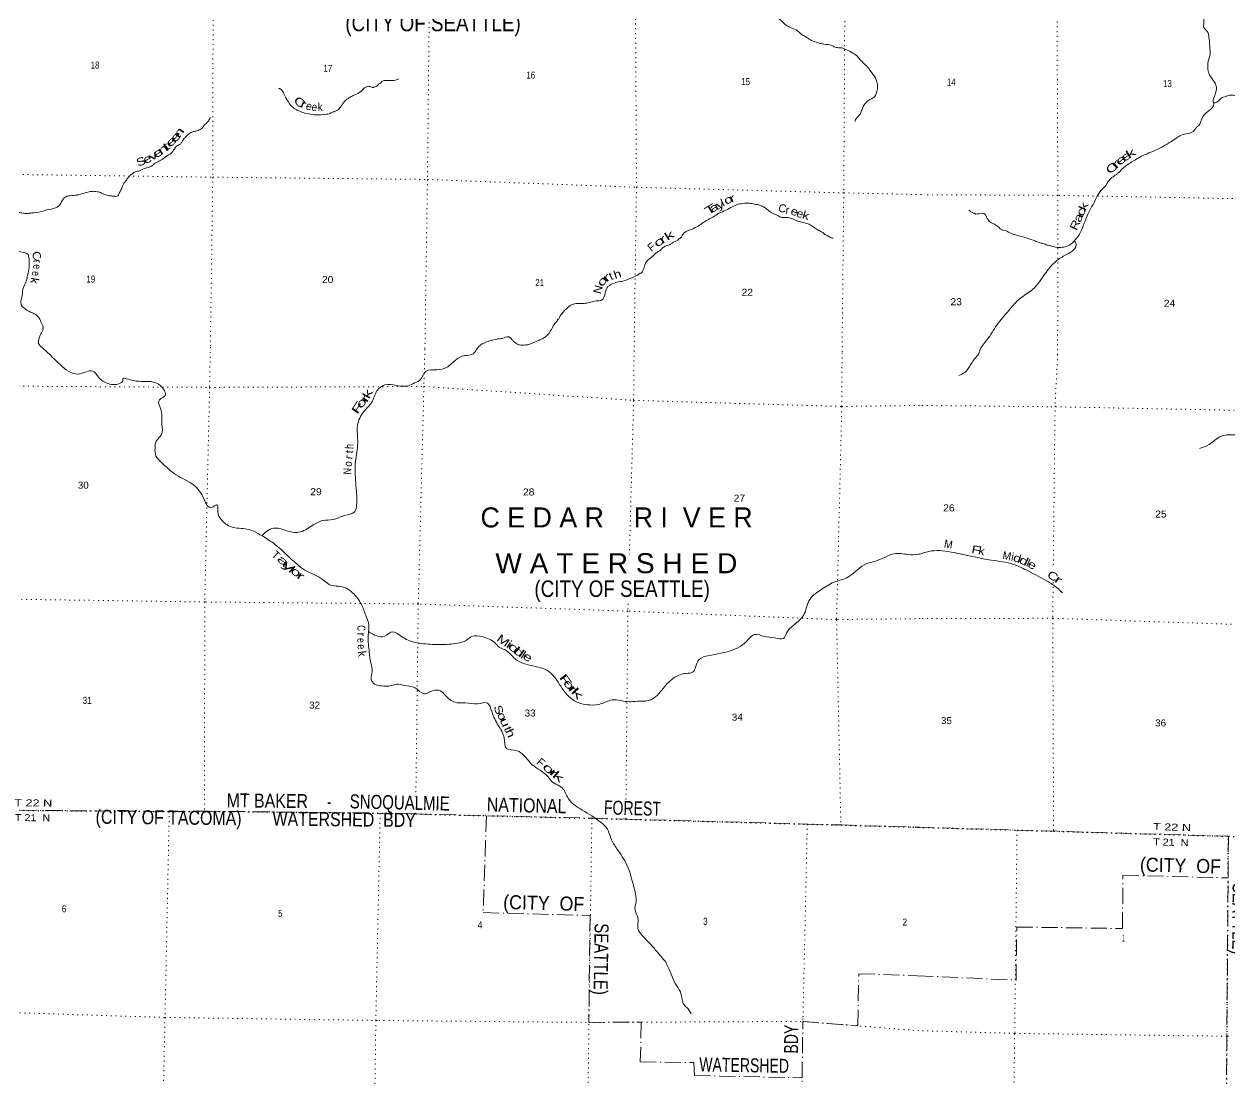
# Model space of a CAD drawing. Header units: feet. Extents: x -252966 to 4, y -183309 to 1368.
# Drawn here: x -209293 to -179167, y -63209 to -36854 of the extents above; entities that cross this region are included whole.
import ezdxf
from ezdxf.enums import TextEntityAlignment as Align

# ---------------------------------------------------------------- set-up
doc = ezdxf.new("R2010")
doc.units = ezdxf.units.FT
doc.header["$LTSCALE"] = 80
doc.linetypes.add('DOT_DASHED', pattern=[7.7, 5, -1.2, 0.3, -1.2])
doc.linetypes.add('DOTTED', pattern=[1.5, 0.3, -1.2])
for name, color, linetype, lineweight in [('39', 7, 'Continuous', 13), ('41', 7, 'Continuous', 13), ('44', 7, 'DOT_DASHED', 13), ('6', 7, 'DOTTED', 25), ('7', 7, 'DOTTED', 13)]:
    doc.layers.add(name, color=color, linetype=linetype, lineweight=lineweight)

msp = doc.modelspace()

# ---------------------------------------------------------------- linework, layer by layer
at = {"layer": '39'}
for points in [[(-192892.55, -30341.62), (-192825.06, -30445.08), (-192731.47, -30556.85), (-192694.16, -30658.02), (-192642.61, -30743.19), (-192509.09, -30891.62), (-192385.74, -31050.04), (-192352.28, -31133.03), (-192320.14, -31357.16), (-192278.56, -31432.16), (-192272.72, -31454.39), (-192289.32, -31506.67), (-192307.72, -31536.75), (-192334.11, -31560.71), (-192369.8, -31717.67), (-192376.15, -31751.9), (-192483.37, -32023.15), (-192508.59, -32137.86), (-192604.52, -32711.7), (-192647.74, -32812.13), (-192665.68, -33009.59), (-192689, -33136.42), (-192710.27, -33475.01), (-192674.65, -33541.88), (-192652.9, -33584.43), (-192636.02, -33717.68), (-192647.64, -33884.94), (-192614.35, -33986.08), (-192560.71, -34063.2), (-192518.83, -34105.93), (-192510.93, -34122.14), (-192443.34, -34215.52), (-192369.58, -34294.84), (-192305.67, -34349.87), (-192242.35, -34469.43), (-192230.71, -34515.92), (-192159.69, -34673.86), (-192122.03, -34736.72), (-191990.21, -34850.85), (-191972.35, -34879.25), (-191946.39, -34901.67), (-191860.14, -34936.74), (-191798.35, -35003.86), (-191770.88, -35080.74), (-191718.53, -35296.99), (-191704.79, -35335.43), (-191659.16, -35408.44), (-191645.28, -35430.75), (-191583.98, -35550.29), (-191446.57, -35712.88), (-191333.09, -35851.04), (-191285.45, -35924.08), (-191223.59, -35983.12), (-190927.18, -36151.2), (-190899.16, -36169.6), (-190877.32, -36202.07), (-190857.3, -36214.35), (-190733.76, -36352.61), (-190650.25, -36466.3), (-190616.35, -36500.9), (-190592.38, -36521.28), (-190417.17, -36732.61), (-190373.26, -36773.34), (-190227.46, -36899.71), (-190167.33, -36928.49), (-190004.9, -36998.54), (-189831.01, -37135.25), (-189780.96, -37165.95), (-189644.84, -37249.88), (-189550.59, -37291.07), (-189448.18, -37320.25), (-189357.84, -37347.29), (-189158.76, -37373.31), (-189108.58, -37389.91), (-189050.46, -37418.67), (-188948.02, -37443.81), (-188889.64, -37444.34), (-188841.41, -37454.87), (-188771.25, -37487.78), (-188747.17, -37496.06), (-188586.87, -37578.19), (-188472.89, -37661.92), (-188435.05, -37706.63), (-188223.68, -37926.36), (-188134.12, -38038.09), (-188024.89, -38200.41), (-187985.49, -38293.54), (-187979.77, -38327.87), (-187970.36, -38398.54), (-187989.77, -38537.5), (-188002.32, -38587.8), (-188029.05, -38648.05), (-188039.25, -38662.07), (-188075.79, -38694), (-188166.81, -38739.55), (-188213.41, -38771.39), (-188233.77, -38795.4)], [(-203811.81, -31751.92), (-203821.52, -31759.96), (-203844.37, -31789.94), (-203897.24, -31845.92), (-203940.15, -31914.09), (-203976.73, -31950.05), (-204071.81, -31999.59), (-204299.91, -32069.23), (-204374.04, -32106.3), (-204473.97, -32161.27), (-204617.69, -32244.64), (-204627.83, -32252.62), (-204734.28, -32327.54), (-204778.3, -32369.24), (-204826.76, -32428.25), (-204871.45, -32470.19), (-204977.42, -32608.36), (-205040.84, -32716.67), (-205099.88, -32786.71), (-205233.74, -32892.36), (-205328.85, -32943.92), (-205433.94, -32987.32), (-205583.35, -33032.33), (-205833.52, -33088.52), (-205869.89, -33102.3), (-205910.41, -33130.16), (-205946.84, -33149.99), (-206019.63, -33183.61), (-206137.4, -33291.42), (-206252.86, -33392.05), (-206354.53, -33474.96), (-206407.38, -33528.92), (-206482.36, -33580.66), (-206581.82, -33628.35), (-206617.93, -33654.03), (-206684.83, -33703.83), (-206759.92, -33767.67), (-206899.69, -33859.16), (-206993.06, -33940.98), (-207011.37, -33960.98), (-207269.21, -34192.53), (-207332.23, -34258.5), (-207372.97, -34308.54), (-207417.99, -34386.78), (-207468.84, -34442.77), (-207538.34, -34555.06), (-207648.47, -34710.88), (-207708.7, -34771.12), (-207773.57, -34831.35), (-207819.91, -34863.79), (-207963.07, -34980.7), (-208070.05, -35009.97), (-208259.57, -35038.48), (-208475.61, -35105.06), (-208487.73, -35108.98), (-208550.55, -35152.77), (-208583.3, -35210.95), (-208626.84, -35271.44), (-208668.54, -35306.19), (-208707.93, -35340.94), (-208906.24, -35514.51), (-208999.54, -35588.26), (-209019.97, -35620.34), (-209191.36, -35864.79), (-209209.85, -35904.95), (-209205, -36032.04), (-209226.38, -36166.95), (-209247.26, -36247.42), (-209308.88, -36377.94), (-209368.08, -36466.12), (-209411.14, -36550.42), (-209429.52, -36578.49), (-209515.76, -36775.1), (-209636.23, -36923.37), (-209687.2, -36974.34), (-209705.73, -37002.14), (-209733.53, -37039.2), (-209779.87, -37104.07), (-209816.93, -37164.31), (-209895.7, -37280.14), (-209997.64, -37377.45), (-210085.67, -37465.48), (-210113.47, -37488.65), (-210132.01, -37507.18), (-210192.24, -37567.42), (-210261.75, -37641.55), (-210359.05, -37724.96), (-210609.26, -37873.23), (-210729.73, -37933.46), (-210918.65, -38016.76), (-211058.01, -38063.88), (-211203.56, -38127.07), (-211294.71, -38186.74), (-211611.07, -38431.87), (-211626.9, -38445.26), (-211651.61, -38461.75), (-211726.43, -38497.36)], [(-179819.45, -36854.02), (-179817.2, -36741.11), (-179866.33, -36580.78), (-179954.44, -36357.15), (-180212.96, -35999.01), (-180356.8, -35844.87), (-180456.27, -35685.55), (-180529.06, -35601.4), (-180553.52, -35516.2), (-180554, -35338.69), (-180537.98, -35242.19), (-180531.63, -35125.33), (-180596.24, -35035.29), (-180672.21, -35009.57), (-180695.59, -34869.93), (-180689.91, -34686.5), (-180688.1, -34494.91), (-180643.23, -34364.7), (-180540.87, -34177.14), (-180402.98, -34024.58), (-180283.8, -33901.9), (-180177.01, -33795.11), (-179980.09, -33609.44), (-179825.21, -33412.84), (-179682.41, -33216.01), (-179627.14, -33022.71), (-179608.53, -32945.9), (-179600.65, -32850.54), (-179638.77, -32810.91), (-180115.59, -32778.33), (-180172.01, -32637.44), (-180176.06, -32606.1), (-180286.84, -32643.21), (-180338.99, -32734.96), (-180411.7, -32848.48), (-180472.21, -32956.19), (-180582.83, -33052.82), (-180684.99, -33129.44), (-180836.48, -33156.68), (-180955.26, -33158.34), (-181141.31, -33203.04), (-181246.81, -33245.31), (-181365.51, -33343.79), (-181509.64, -33405.46), (-181677.06, -33424.31), (-181830, -33423.28), (-181920.82, -33435.59), (-182055.09, -33406.69), (-182189.23, -33270.89), (-182256.47, -33211.05), (-182338.91, -33106.54), (-182422.64, -32965.69), (-182481.43, -32885.85), (-182465.58, -32797.42), (-182491.73, -32696.05), (-182512.41, -32623.02), (-182490.16, -32516.56), (-182583.59, -32458.22), (-182726.55, -32461.42), (-182893.65, -32464.14), (-183077.53, -32500.81), (-183218.04, -32481.87), (-183318.51, -32473.82), (-183414.96, -32566.69), (-183582.54, -32694.46), (-183659.36, -32811.93), (-183704.78, -32970.37), (-183747.48, -33092.56), (-183797.97, -33202.49), (-183889.92, -33271.25), (-183931.88, -33256.29), (-183941.9, -33153.22), (-183977.23, -33007.29), (-184015.05, -32885.52), (-184129.8, -32786.41), (-184157.52, -32662.82), (-184192.01, -32575.4), (-184264.83, -32493.26), (-184331.58, -32409.23), (-184394.19, -32319.23), (-184492.65, -32311.22), (-184594.49, -32270.86), (-184698.58, -32242.57), (-184809.51, -32254.47), (-184900.29, -32264.76), (-184999.59, -32299.09)], [(-205137.17, -32683.53), (-205228.57, -32769.4), (-205366.12, -32838.72), (-205473.31, -32890.17), (-205632.76, -32933.07), (-205929.57, -33025.13), (-205978.09, -33046.86), (-206111.67, -33122.27), (-206209.11, -33208.09), (-206266.06, -33270.08), (-206276.22, -33280.07), (-206300.66, -33310.09), (-206357.45, -33355.95), (-206559.2, -33454.37), (-206631.09, -33511.12), (-206724.01, -33586.51), (-206833.86, -33708.52), (-206933.31, -33794.32), (-207004.22, -33842.06), (-207143.76, -33909.35), (-207230.63, -33940.82), (-207250.86, -33950.71), (-207354.39, -34042.53), (-207479.06, -34243.04), (-207495.47, -34275.16), (-207636.51, -34503.75), (-207738.24, -34617.76), (-207786.93, -34657.65), (-207815.5, -34699.73), (-207862.14, -34735.6), (-207935.31, -34809.54), (-208000.16, -34855.33), (-208111.52, -34922.87), (-208323.43, -34977.39), (-208512.93, -35003.89), (-208569.52, -35027.57), (-208599.98, -35055.52), (-208615.84, -35066.99), (-208630.59, -35099.61), (-208675.5, -35165.74), (-208724.14, -35252.91), (-208798.28, -35317.77), (-208858.52, -35361.69), (-208993.73, -35396.74), (-209013.92, -35402.61), (-209100.79, -35434.08), (-209139.45, -35478.09), (-209170.32, -35550.4), (-209200.93, -35594.48), (-209246.27, -35707), (-209247.71, -35713.92), (-209256.63, -35739.17), (-209275.51, -35767.2), (-209311.96, -35843.52), (-209330.61, -35899.81), (-209365.45, -35966.04), (-209381.85, -35998.15), (-209412.67, -36064.42), (-209450.31, -36215.32), (-209491.64, -36329.88), (-209516.57, -36412.33), (-209639.68, -36661.26), (-209741.85, -36823.66), (-209823.41, -36933.82), (-209997.64, -37178.21), (-210173.71, -37354.28), (-210261.75, -37433.05), (-210372.95, -37534.98), (-210465.62, -37599.85), (-210516.59, -37623.02), (-210576.82, -37669.36), (-210618.52, -37734.22), (-210905, -37847.49), (-211074.59, -37898.37), (-211309.24, -38017.21), (-211532.02, -38158.35), (-211663.96, -38274.1), (-211899.34, -38471.58), (-212035.36, -38593.34), (-212120.38, -38642.98), (-212288.6, -38762.43), (-212412.37, -38866.15), (-212465.39, -38938.26), (-212514.16, -38986.21), (-212534.46, -39004.18), (-212855.23, -39291.62), (-212956.86, -39395.55), (-213163.65, -39548.93), (-213262.74, -39596.42), (-213353.52, -39615.75), (-213492.32, -39602.38), (-213592.88, -39591.38), (-213760.1, -39603.96), (-213858.91, -39621.2), (-214002.13, -39650.14), (-214095.11, -39689.62), (-214161.65, -39701.11)], [(-173633.33, -45185.78), (-173776.56, -45070.94), (-173900.85, -44945.42), (-173973.32, -44845.14), (-174021.48, -44737.27), (-174051.73, -44639.85), (-174121.46, -44503.32), (-174205.92, -44398.77), (-174259.35, -44353.33), (-174314.64, -44299.78), (-174384.77, -44183.41), (-174458.64, -44052.85), (-174526.96, -43946.6), (-174536.9, -43839.5), (-174504.71, -43739.29), (-174544.62, -43621.5), (-174614.55, -43495.05), (-174697.16, -43398.61), (-174788.05, -43314.09), (-174855.53, -43266.36), (-174905.42, -43144.34), (-174952.01, -43058.69), (-174988.71, -42981.31), (-175049.63, -42907.49), (-175091.71, -42797.73), (-175140.08, -42699.94), (-175226.7, -42603.42), (-175290, -42547.69), (-175354.86, -42469.75), (-175443.42, -42369.15), (-175494.23, -42293.51), (-175578.45, -42277.71), (-175592.37, -42269.36), (-175609.31, -42210.53), (-175629.75, -42125.41), (-175656.47, -42052.26), (-175703.22, -41974.68), (-175687.69, -41902.38), (-175685.8, -41807.61), (-175703.86, -41704.39), (-175765.9, -41586.16), (-175858.61, -41491.53), (-176000.08, -41319.27), (-176185.81, -41146.14), (-176365.99, -40997.32), (-176511.04, -40903.66), (-176575.72, -40885), (-176635.17, -40770.07), (-176707.27, -40651.65), (-176771.41, -40537.41), (-176818.32, -40467.9), (-176856.34, -40356.2), (-176871.91, -40228.82), (-176915.25, -40080.71), (-176961.12, -39958.78), (-177058.97, -39819.66), (-177159.16, -39696.64), (-177241.2, -39571.97), (-177353.26, -39438.63), (-177466.16, -39347.62), (-177600.55, -39324.77), (-177731.24, -39318.13), (-177886.47, -39331.17), (-177994.99, -39322.96), (-178127.69, -39215.42), (-178235.44, -39168.9), (-178387.98, -39046.85), (-178528.28, -38916.98), (-178625.13, -38828.31), (-178759.84, -38720.74), (-178946.38, -38688.78), (-179087.95, -38629.97), (-179275.11, -38658.79), (-179385.48, -38706.82), (-179495.86, -38802.88), (-179567.84, -38822.09), (-179534.25, -38610.76), (-179515.05, -38380.21), (-179691.07, -38084.95), (-179718.59, -37951.28), (-179709.38, -37792.12), (-179663.59, -37615.53), (-179664.87, -37478.35), (-179672.27, -37345.08), (-179689.41, -37195.47), (-179732.59, -37039.3), (-179828.39, -36898.21), (-179819.45, -36854.02)], [(-202927.95, -38467.11), (-202917.82, -38461.15), (-202897.75, -38467.38), (-202768.71, -38664.17), (-202691.46, -38799.99), (-202603.91, -38911.71), (-202557.96, -38950.44), (-202499.9, -38985.25), (-202307.4, -39069.7), (-202084.34, -39114.09), (-202013.93, -39120.79), (-201737.98, -39107.18), (-201667.37, -39091.7), (-201592.55, -39056.09), (-201550.14, -39042.36), (-201440.89, -38984.88), (-201369.66, -38902.85), (-201326.75, -38834.68), (-201314.54, -38820.68), (-201279.9, -38776.63), (-201170.39, -38690.93), (-201069.26, -38641.44), (-200996.47, -38607.82), (-200848.59, -38510.37), (-200803.83, -38460.36), (-200739.06, -38422.64), (-200714.8, -38412.78), (-200668.46, -38409.17), (-200598.23, -38434.02), (-200559.98, -38434.37), (-200543.86, -38432.5), (-200454.75, -38376.85), (-200428.32, -38348.86), (-200391.88, -38327.01), (-200357.3, -38289.02), (-200322.92, -38273.2), (-200212.07, -38260.1), (-200079.22, -38263.33), (-200014.71, -38253.84), (-199931.89, -38224.35)], [(-188233.77, -38795.4), (-188277.93, -38837.3), (-188365.96, -39004.1), (-188411.89, -39114.4), (-188476.97, -39184.38), (-188525.98, -39258.55), (-188530.3, -39290.77)], [(-179567.43, -38831.47), (-179567.84, -38846.11), (-179841.75, -39164.67), (-179855.78, -39192.85), (-179901.84, -39305.55), (-179963.99, -39406.2), (-179990.09, -39422.33), (-180014.15, -39456.56), (-180116.48, -39555.26), (-180186.76, -39579.49), (-180331.35, -39609.86), (-180441.78, -39658.29), (-180471.89, -39678.44), (-180825.16, -39904.21), (-180949.62, -39970.75), (-181331.09, -40136.21), (-181495.71, -40222.93), (-181742.6, -40380.16), (-181891.1, -40505.07), (-181963.32, -40581.6), (-182029.56, -40627.96), (-182224.19, -40813.27), (-182246.23, -40855.54), (-182310.43, -40926.03), (-182458.86, -41107.25), (-182549.02, -41298.46), (-182563.04, -41330.66), (-182583.09, -41360.86), (-182831.53, -41898.24), (-182923.69, -42101.51), (-182953.76, -42151.84), (-183005.91, -42212.25), (-183092.17, -42310.93), (-183156.39, -42363.31), (-183234.69, -42401.63), (-183286.9, -42417.8), (-183361.21, -42429.97), (-183479.72, -42436.17), (-183636.45, -42396.16), (-183728.88, -42374.16), (-183831.38, -42336.09), (-183929.84, -42314.1), (-184040.38, -42270), (-184080.57, -42253.97), (-184552.82, -42107.8), (-184663.35, -42069.73), (-184820.12, -42001.57), (-184840.21, -41999.58), (-184960.84, -41913.26), (-185169.92, -41782.81), (-185204.11, -41746.66), (-185246.37, -41680.34), (-185262.5, -41632.09), (-185288.66, -41599.95), (-185322.83, -41583.9), (-185479.5, -41598.2), (-185541.78, -41590.24), (-185557.86, -41580.21), (-185573.94, -41574.19), (-185692.55, -41499.94)], [(-212052.38, -39151.39), (-212017.03, -39220.66), (-211800.77, -39347.67), (-211591.1, -39533.1), (-211492.83, -39574.33), (-211356.18, -39601.8), (-211199.19, -39607.27), (-211058.14, -39594.45), (-210998.33, -39657.51), (-210986.58, -39693.91), (-210991.14, -39968.13), (-211002.3, -40084.98), (-211002.43, -40099.1), (-210981.73, -40254.56), (-210950.6, -40371.81), (-210939.25, -40450.56), (-210929.56, -40490.98), (-210849.47, -40538.09), (-210801.27, -40550.64), (-210728.66, -40537.19), (-210678.3, -40533.61), (-210602.02, -40558.51), (-210518.22, -40639.94), (-210416.76, -40771.95), (-210378.8, -40802.55), (-210309.44, -40922.16), (-210307.63, -40944.36), (-210312.02, -40982.63), (-210359.37, -41095.12), (-210363.71, -41129.37), (-210350.54, -41228.3), (-210336.78, -41264.72), (-210292.89, -41307.47), (-210208.84, -41362.69), (-210182.92, -41389.14), (-210154.82, -41399.48), (-210020.17, -41424.92), (-209867.23, -41432.37), (-209752.66, -41453.58), (-209648.3, -41488.82), (-209598.46, -41541.71), (-209584.55, -41562), (-209549.29, -41667.19), (-209541.95, -41743.88), (-209548.59, -41808.35), (-209600.25, -41951.06), (-209638.13, -42128.17), (-209667.14, -42216.63), (-209675.34, -42232.69), (-209680.01, -42301.21), (-209664.54, -42369.91), (-209566.74, -42461.55), (-209478.63, -42512.77), (-209448.56, -42527.17), (-209305.89, -42556.71), (-209183.86, -42640.5), (-209183.97, -42652.6), (-209174.2, -42684.96), (-209162.97, -42775.8), (-209176.98, -42983.38), (-209214.97, -43172.59), (-209238.09, -43277.24), (-209312.01, -43431.84), (-209335.17, -43540.52), (-209342.16, -43643.3), (-209375.61, -43776.09), (-209370.22, -43846.71), (-209356.47, -43883.14), (-209346.59, -43903.4), (-209310.67, -43938.01), (-209130.52, -44050.57), (-209008.22, -44106.14), (-208992.21, -44116.37), (-208898.64, -44230.15), (-208843.44, -44355.68), (-208821.67, -44396.21), (-208814.03, -44440.65), (-208826.67, -44501.03), (-208890.26, -44627.49), (-208927.45, -44729.99), (-208936.23, -44808.56), (-208920.61, -44861.13), (-208898.83, -44888.01)], [(-209571.45, -41583.72), (-209397.33, -41563.72), (-209351.1, -41572.21), (-209194.17, -41583.73), (-209099.44, -41572.5), (-208869.6, -41538.31), (-208734.33, -41497.2), (-208508.37, -41446.84), (-208469.93, -41427.03), (-208402.94, -41367.15), (-208310.94, -41216.75), (-208268.31, -41178.82), (-208225.83, -41157.03), (-208147.16, -41141.62), (-207965.81, -41125.13), (-207947.65, -41121.27), (-207586.46, -41033.83), (-207538.12, -41032.26), (-207464.46, -41042.78), (-207409.49, -41055.62), (-207305.2, -41098.92), (-207158.61, -41140.6), (-207056.06, -41153.64), (-206953.29, -41144.5), (-206918.56, -41090.37), (-206895.91, -41036.13), (-206852.87, -40953.85), (-206817.78, -40861.4), (-206728.08, -40741.23), (-206677.08, -40669.1), (-206616.16, -40613.2), (-206579.5, -40584.08), (-206545.12, -40551.34), (-206533.02, -40549.43), (-206510.8, -40541.57), (-206432.14, -40526.16), (-206286.57, -40460.95), (-206165.44, -40425.76), (-206110.86, -40402.06), (-206070.28, -40368.15), (-205835.41, -40225.11), (-205697.63, -40131.6), (-205629.67, -40088.32), (-205612.5, -40069.86), (-205574.07, -40032.72), (-205569.76, -40019.84), (-205518.47, -39953.95), (-205513.83, -39935.42), (-205486.03, -39902.98), (-205388.99, -39850.09), (-205346.12, -39785.95), (-205295.12, -39713.82), (-205266.67, -39685.85), (-205249.74, -39666.68), (-205223.98, -39641.88), (-205126.62, -39564.13), (-205063.99, -39540.5), (-204981.28, -39523.11), (-204916.63, -39499.51), (-204833.48, -39433.72), (-204811.03, -39401.66), (-204802.85, -39387.62), (-204727.71, -39317.73), (-204662.48, -39231.62), (-204652.19, -39207.51), (-204633.86, -39185.5)], [(-197989.55, -44985.57), (-197960.89, -44945.47), (-197910.03, -44889.47), (-197806.75, -44823.87), (-197515.99, -44733.78), (-197425.23, -44716.46), (-197328.47, -44703.23), (-197205.29, -44664.03), (-197183.2, -44670.28), (-197111.29, -44731.44), (-197065.44, -44780.25), (-196945.4, -44862.02), (-196917.29, -44870.34), (-196840.81, -44873.06), (-196766.3, -44871.73), (-196655.36, -44848.54), (-196428.98, -44753.82), (-196408.78, -44745.94), (-196259, -44660.6), (-196212.27, -44614.65), (-196093.8, -44432.23), (-196048.8, -44356.01), (-195985.7, -44281.98), (-195959.11, -44237.86), (-195932.77, -44219.95), (-195916.37, -44187.84), (-195855.06, -44089.59), (-195714.74, -43939.63), (-195633.62, -43875.85), (-195562.9, -43848.26), (-195341.3, -43834.16), (-195319.16, -43834.36), (-195237.15, -43822.75), (-195103.35, -43793.99), (-194966.2, -43767.02), (-194883.57, -43757.69), (-194839.03, -43731.89), (-194800.15, -43663.68), (-194743.97, -43468.59), (-194727.59, -43438.49), (-194678.82, -43390.54), (-194402.05, -43288.22), (-194331.46, -43274.75), (-194177.93, -43219.69), (-193973.74, -43128.8), (-193953.5, -43116.89), (-193900.8, -43079.06), (-193876.59, -43073.23), (-193839.92, -43027.18), (-193790.38, -42896.56), (-193777.91, -42854.33), (-193747.21, -42800.16), (-193576.61, -42640.4), (-193438.68, -42530.75), (-193408.33, -42514.9), (-193347.38, -42454.96), (-193191.62, -42375.73), (-193163.36, -42367.92), (-193102.55, -42324.11), (-192960.94, -42250.8), (-192881.82, -42186.99), (-192871.72, -42183.05), (-192861.45, -42160.97), (-192648.51, -41995.54), (-192486.73, -41918.38), (-192225.48, -41753.4), (-192106.09, -41687.95), (-191972.43, -41604.48), (-191634.68, -41440.2), (-191495.08, -41366.87), (-191337.75, -41336.04), (-191253.13, -41328.75), (-191176.63, -41329.46), (-191043.95, -41350.84), (-190901.31, -41384.41), (-190805.11, -41431.67), (-190781.09, -41446.01), (-190593.09, -41580.83), (-190462.74, -41636.47), (-190408.66, -41667.21), (-190328.31, -41686.1), (-190203.47, -41685.22), (-190099.11, -41720.46), (-190030.94, -41751.34), (-189757.87, -41830.47), (-189657.55, -41867.69), (-189583.47, -41912.73), (-189473.46, -41990.37), (-189371.26, -42041.72), (-189231.22, -42137.78), (-189211.18, -42148.05), (-189127.02, -42191.17), (-189080.85, -42205.71)], [(-183037.39, -42284.22), (-183009.11, -42379.59), (-183106.64, -42526.9), (-183298.05, -42638.06), (-183534.76, -42800.75), (-183788.21, -43096.23), (-183926.95, -43291.13), (-184097.88, -43485.39), (-184400.1, -43703.25), (-184687.91, -44006.12), (-184989.09, -44373.26), (-185231.84, -44737.54), (-185424.7, -45022.12), (-185442.16, -45092.36)], [(-208898.83, -44888.01), (-208688.28, -45075.04), (-208394.35, -45362.49), (-207954.46, -45599.07), (-207731.65, -45538.94), (-207588.07, -45522.33), (-207432.15, -45679.25), (-207191.39, -45835.07), (-206857.82, -45806.37), (-206823, -45760.37), (-206828.58, -45713.93), (-206739.72, -45714.88), (-206423.27, -45778.76), (-206043.81, -45804.99), (-205789.43, -46011.36), (-205766.43, -46130.57), (-205878.35, -46210.03), (-205929.55, -46278.04), (-205882.94, -46457.99), (-205850.79, -46863.62), (-205857.34, -47105.51), (-205992.39, -47273.44), (-206022.42, -47442.5), (-205998.28, -47646.4), (-205854.6, -47815.3), (-205492.15, -48117.59), (-205062.46, -48364.14), (-204795.55, -48725.91), (-204607.84, -48933.58), (-204475.88, -48868.45), (-204453.32, -49030), (-204364.61, -49240.65), (-204111.96, -49418.77), (-203724.69, -49471.3), (-203288.51, -49675.58), (-203003.71, -49870.18), (-202689.54, -50153.81), (-202509.44, -50317.04), (-202277.03, -50498.98), (-201869.14, -50704.98), (-201604.37, -50883.23), (-201384.42, -50903.73), (-201049.15, -51100.88), (-200854.1, -51379.2), (-200745.86, -51654.58), (-200686.99, -51820.55), (-200696.62, -52165.25), (-200668.24, -52544.62), (-200630.65, -52815.21), (-200594.54, -53033.37), (-200622.7, -53216.55), (-200535.13, -53342.5), (-200363.94, -53390.71), (-200117.43, -53381.24), (-199983.78, -53348.4), (-199808.34, -53376.48), (-199524.2, -53440.01), (-199303.53, -53585.53), (-199031.94, -53495.68), (-198858.65, -53535.84), (-198718.74, -53678.48), (-198447.48, -53814.46), (-198265.67, -53812.37), (-197962.96, -53837.78), (-197718.37, -53820.23), (-197607.47, -54033.14), (-197447.4, -54373.59), (-197301.21, -54689.71), (-197241.3, -54950.46), (-196977.34, -55011.75), (-196816.85, -55118.32), (-196561.13, -55389.22), (-196168.48, -55701.92), (-196150.6, -55730.34), (-195851.81, -55939.2), (-195691, -56209.1), (-195346.53, -56493.05), (-194879.1, -56800.5), (-194719.23, -56965.53), (-194634.79, -57198.31), (-194481.96, -57458.04), (-194231.71, -57868.02), (-194038.33, -58503.22), (-194002.85, -58781.85), (-194032.71, -58934.78), (-193952.86, -59219.93), (-193955.32, -59457.84), (-193852.04, -59626.3), (-193682.15, -59799.5), (-193500.5, -60007.11), (-193257.06, -60294.02)], [(-203353.15, -49639.31), (-203185.64, -49495.21), (-203015.47, -49446.62), (-202737.42, -49512.1), (-202434.85, -49551.63), (-202103.94, -49389.82), (-201835.97, -49259.61), (-201575.13, -49232.15), (-201293.35, -49134.34), (-201033.73, -49030.25), (-200985.57, -48865.43), (-200993.69, -48480.22), (-201019.74, -48070.62), (-201012.67, -47778.32), (-200957.35, -47313.14), (-200962.95, -46879.56), (-200807.9, -46536.42), (-200609.61, -46308.68), (-200479.35, -46017.7), (-200277.84, -45868.63), (-199995.22, -45883.75), (-199793.44, -45904.05), (-199611.18, -45857.61), (-199584.73, -45839.74), (-199412.19, -45756.9), (-199250.21, -45524.73), (-198985.27, -45491.27), (-198742.28, -45433.38), (-198504.02, -45246.39), (-198284.76, -45137.83), (-198072.19, -45091.71), (-197989.55, -44985.57)], [(-185940.25, -45634.37), (-185788.48, -45555.84), (-185631, -45340.48), (-185442.13, -45092.24)], [(-179923.38, -47457.75), (-179686.92, -47358.2), (-179400.94, -47156.61), (-179078.79, -47118.6), (-178674.3, -47087.71), (-178345.13, -46808.18), (-178152.43, -46508.71), (-177949.34, -46020.12), (-177751.73, -45487.16), (-177695.9, -45363.06), (-177590.25, -45154.52)], [(-186891.28, -50087.76), (-186621.94, -50018.71), (-186063.54, -50060.34), (-185130.99, -50247.86), (-184571.38, -50353.94), (-184193.54, -50526.06), (-183730.18, -50773.81), (-183476.97, -50944.29), (-183349.82, -51066.78)], [(-200687.38, -52032), (-200482.27, -52141.32), (-200294.53, -52151.4), (-200079.24, -52036.75), (-199932.54, -52108.89), (-199619.2, -52277.58), (-199268.39, -52339.8), (-198785.81, -52355.04), (-198361.06, -52299.09), (-198237.34, -52250), (-198105.06, -52154.63), (-197850.61, -52159.37), (-197523.07, -52322.16), (-197421.07, -52420.03), (-197288.43, -52483.96), (-196976.11, -52751.44), (-196521.2, -52903.49), (-196215.27, -53007.58), (-195921.83, -53343.41), (-195586.57, -53736.15), (-195157.69, -53865.75), (-194864.47, -53832.59), (-194562.51, -53735), (-194320.47, -53767.83), (-194126.75, -53786.03), (-193908.46, -53772.23), (-193902.41, -53772.3), (-193637.44, -53736.82), (-193327.47, -53451.79), (-193031.67, -53170.65), (-192747.95, -53078.91), (-192573.8, -53036.41), (-192520.16, -52928.1), (-192427.25, -52733.51), (-192179.77, -52631.31), (-191702.03, -52529.54), (-191242.92, -52276.36), (-191039.18, -52107.15), (-190801.31, -52152.03), (-190539.09, -52187.09), (-190317.06, -52201.57), (-190240.98, -52071.32), (-189993.88, -51811.83), (-189822.37, -51634.21), (-189683.19, -51262.67), (-189397.64, -50995.53), (-189058.3, -50799.54), (-188713.65, -50676.19), (-188308.5, -50367.99), (-187955.83, -50250.78), (-187714.35, -50142.46), (-187554.21, -50087.71), (-187213.05, -50105.47), (-186958.51, -50102.14), (-186891.28, -50087.76)], [(-193257.06, -60294.02), (-193128.86, -60591.79), (-193018.29, -60836.95), (-192897.14, -61035.85), (-192852.68, -61227.88), (-192809.52, -61351.34), (-192737.55, -61422.68), (-192624.06, -61581.17)]]:
    msp.add_spline(points, degree=3, dxfattribs=at)
at = {"layer": '44'}
for points in [[(-210978.16, -44868.61), (-210997.34, -45891.18), (-211115.04, -51200.99), (-211232.44, -56482.57), (-205666.24, -56527.94), (-204785.52, -56521.22), (-200471.23, -56567.35), (-199510.42, -56589.7), (-195108.29, -56697.23), (-194260.2, -56720.41), (-189724.92, -56843.48), (-188886.91, -56864.54), (-186947.71, -56921.83)], [(-197743.5, -56632.86), (-197823.58, -59055.24), (-195152.37, -59126.45), (-195183.42, -61797.79), (-193873.23, -61790.64), (-193897.64, -62785.38), (-192556.8, -62800.93), (-192546.14, -63126.67), (-189855.64, -63182), (-189836.67, -61774.28), (-188464.01, -61883.13), (-188440.45, -60581.19), (-186978.31, -60630.02)], [(-186947.71, -56921.83), (-179204.32, -57147.07), (-179320.83, -72889.79), (-179660.31, -88703.51), (-179340.54, -88716.28), (-179395.66, -90977.49)], [(-186978.31, -60630.02), (-184509.92, -60742.27), (-184490.93, -59414.65), (-181849.72, -59451.69), (-181840.76, -58121.9), (-179212.01, -58186.74)]]:
    msp.add_lwpolyline(points, dxfattribs=at)
at = {"layer": '6'}
for points in [[(-218101.91, -56347.66), (-216246.72, -56388.66), (-211232.44, -56482.57), (-205666.24, -56527.94), (-204785.52, -56521.22), (-200471.23, -56567.35), (-199510.42, -56589.7), (-195108.29, -56697.23), (-194260.2, -56720.41), (-189724.92, -56843.48), (-188886.91, -56864.54), (-186947.71, -56921.83)], [(-186947.71, -56921.83), (-184484.91, -56993.47), (-183571.87, -57020.03), (-179204.32, -57147.07), (-178255.01, -57202.85)], [(-179660.31, -88703.51), (-179542.55, -83433.58), (-179433.25, -78335.44), (-179317.04, -72910.38), (-179276.77, -67427.76), (-179237.31, -62157.04), (-179204.32, -57147.07)]]:
    msp.add_lwpolyline(points, dxfattribs=at)
at = {"layer": '7'}
for p, q in [((-210046.37, -40603.2), (-204578.95, -40678.36)), ((-183464.91, -41132.9), (-186817.25, -41116.05)), ((-178853.85, -41218.58), (-183464.91, -41132.9)), ((-199510.02, -56557.23), (-199510.42, -56589.7)), ((-194259.82, -56682.85), (-194260.2, -56720.41))]:
    msp.add_line(p, q, dxfattribs=at)
for points in [[(-188671.49, -25896.09), (-188740.36, -30299.13), (-188784.5, -35698.14), (-188814.2, -41061.92), (-188857.01, -45063.95)], [(-194053.6, -30308.9), (-194022.6, -35638.95), (-193993.25, -40930.68), (-194053.42, -45020.01)], [(-204570.46, -35431.35), (-204578.95, -40678.36), (-204640.26, -44926.79)], [(-199159.18, -35487.01), (-199216, -40735.59), (-199279.17, -44974.61)], [(-183489.59, -35709.36), (-183464.91, -41132.9), (-183470.72, -45108.24)], [(-204578.95, -40678.36), (-199216, -40735.59), (-193993.25, -40930.68), (-188814.28, -41070.92), (-186817.25, -41116.05)], [(-204640.26, -44926.79), (-204659.51, -45930.68), (-204779.76, -51292.89), (-204785.52, -56521.22)], [(-199279.17, -44974.61), (-199304.7, -45909.27), (-199445.88, -51341.83), (-199505.58, -56196.31)], [(-194053.42, -45020.01), (-194064.79, -46255.63), (-194169.61, -50102.93)], [(-188857.01, -45063.95), (-188863.27, -46408), (-188993.23, -51731.79), (-188886.91, -56864.54)], [(-183470.72, -45108.24), (-183534.8, -46389.39), (-183579.35, -50461.58)], [(-217245.33, -45635.39), (-216325.28, -45658.82), (-210997.34, -45891.18), (-204659.51, -45930.68), (-199304.7, -45909.27), (-194064.79, -46255.63), (-188863.27, -46408), (-186860.7, -46381.52)], [(-186860.7, -46381.52), (-183639.87, -46413.86), (-178218.89, -46517.9)], [(-183583.03, -50797.81), (-183592.9, -51699.81), (-183571.87, -57020.03)], [(-186904.68, -51709.07), (-188993.23, -51731.79), (-194208.3, -51522.81), (-199445.88, -51341.83), (-204779.76, -51292.89), (-211115.04, -51200.99), (-216259.51, -51000.83), (-218050.16, -50973.66)], [(-194203.22, -51336.29), (-194208.3, -51522.81), (-194256.22, -56321.83)], [(-178166.86, -51882.45), (-183592.9, -51699.81), (-186904.68, -51709.07)], [(-205666.24, -56527.94), (-205772.13, -61672.53), (-205892.93, -67087.16), (-205964.13, -72393.43), (-205950.72, -74376.38)], [(-200396.93, -56570.14), (-200505.16, -61746.97), (-200578.74, -67087.49), (-200654.17, -72411.87), (-200615.28, -76569.23)], [(-195108.29, -56697.23), (-195180.63, -61723.49), (-195244.13, -67065.87), (-195277.48, -72422.95), (-195310.54, -77751.81), (-195329.14, -80303.52)], [(-189724.92, -56843.48), (-189833.88, -61699.98), (-189911.97, -67086.56), (-189988.78, -72348.68), (-189958.52, -76120.72)], [(-184484.91, -56993.47), (-184543.94, -62072.64), (-184609.98, -67393.34), (-184623.44, -72688.56), (-184645.66, -78042.05), (-184822.65, -83230.4), (-184927.49, -86933.83)], [(-211324.89, -61500.28), (-205772.13, -61672.53), (-200430.86, -61749.76), (-195183.42, -61797.79), (-189836.67, -61774.28), (-186989.62, -62001.64)], [(-179201.63, -62144.81), (-179241.16, -62142.9), (-184543.94, -62072.64), (-186989.62, -62001.64)]]:
    msp.add_lwpolyline(points, dxfattribs=at)

# ---------------------------------------------------------------- texts
at = {"layer": '41'}
for s, rotation, width, p in [('C', 321.659, 1.55, (-202581.94, -38791.83)), ('r', 336.54, 1.45, (-202412.41, -38918.68)), ('k', 1.387, 0.9, (-201952.86, -39025.71)), ('e', 352.669, 0.9, (-202118.49, -39014.33)), ('n', 54.888, 1.75, (-205423.83, -39727.53)), ('e', 43.246, 1.95, (-205655.12, -39954.69)), ('e', 46.016, 2, (-205540.17, -39844.96)), ('v', 31.072, 1.6, (-206114.4, -40280.87)), ('e', 31.766, 1.55, (-205999.04, -40215.1)), ('n', 34.075, 1.7, (-205875.94, -40131.72)), ('t', 39.142, 1.75, (-205731.67, -40028.52)), ('e', 34.447, 1.65, (-181811.88, -40307.26)), ('k', 31.332, 1.7, (-181690.39, -40224.06)), ('S', 21.457, 1.3, (-206445.51, -40420.96)), ('e', 26.429, 1.4, (-206265, -40357.21)), ('C', 38.492, 1.55, (-182174.25, -40618.13)), ('r', 45.282, 2.25, (-182020.87, -40496.66)), ('e', 39.818, 1.85, (-181932.35, -40408.36)), ('y', 25.941, 1.45, (-191950.85, -41492.14)), ('l', 25.525, 1.1, (-191831.39, -41419.89)), ('o', 27.575, 1.4, (-191751.31, -41376.33)), ('r', 20.525, 1.35, (-191621.61, -41315.89)), ('T', 30.972, 1.7, (-192218.97, -41637.24)), ('a', 27.41, 1.5, (-192110.68, -41573.54)), ('e', 339.517, 1.2, (-190161.26, -41596.28)), ('e', 341.546, 1.15, (-190017.81, -41655.6)), ('k', 344.054, 1.25, (-189866.97, -41705.58)), ('c', 65.258, 1.5, (-182839.75, -41676.51)), ('k', 65.039, 1.5, (-182775.42, -41537.05)), ('R', 65.588, 1.3, (-182997.02, -42027.53)), ('a', 65.337, 1.4, (-182907.78, -41828.24)), ('r', 33.123, 1.75, (-193348.09, -42354)), ('k', 30.64, 1.7, (-193223.34, -42275.21)), ('o', 36.41, 1.7, (-193475.48, -42443.61)), ('C', 292.38, 1.15, (-209112.77, -42576.07)), ('r', 281.831, 1.1, (-209067.27, -42749.21)), ('e', 266.617, 0.8, (-209091.55, -43022.76)), ('e', 274.009, 0.8, (-209071.12, -42863.02)), ('t', 22.267, 1.15, (-194634.26, -43256.48)), ('h', 18.178, 1.25, (-194527.56, -43224.74)), ('k', 260.248, 1.1, (-209115.29, -43174.88)), ('N', 73.936, 1.1, (-194889.86, -43613.6)), ('o', 56.791, 1.6, (-194838.36, -43434.44)), ('r', 38.943, 2, (-194749.76, -43319.69))]:
    msp.add_text(s, height=200, rotation=rotation, dxfattribs=dict(at, width=width)).set_placement(p)
for s, rotation, p in [('e', 346.633, (-202268.98, -38979.66)), ('C', 346.759, (-190464.45, -41531.55)), ('r', 354.447, (-190275.52, -41590.08)), ('F', 37.811, (-193622.33, -42550.83))]:
    msp.add_text(s, height=200, rotation=rotation, dxfattribs=at).set_placement(p)
for s, rotation, width, p in [('k', 61.094, 1.65, (-200624.12, -46138.54)), ('F', 56.068, 1.9, (-200884.88, -46494.58)), ('o', 51.271, 1.75, (-200793.48, -46379.15)), ('r', 54.84, 1.85, (-200690.22, -46258.79)), ('h', 86.844, 0.85, (-201068.97, -47411.64)), ('o', 82.404, 0.9, (-201102.61, -47854.95)), ('N', 87.212, 0.85, (-201118.76, -48032.4)), ('M', 349.124, 0.95, (-186218.4, -49949.13)), ('F', 348.625, 1.35, (-185529.26, -50086.14)), ('k', 348.625, 1.15, (-185389.38, -50114.77)), ('a', 317.882, 2, (-202888.37, -50337.76)), ('y', 317.882, 2.05, (-202758.2, -50466.27)), ('M', 348.841, 0.95, (-184755.47, -50236.09)), ('d', 342.546, 1.3, (-184507.1, -50291.21)), ('d', 335.19, 1.5, (-184355.43, -50353.39)), ('e', 332.544, 1.4, (-184151.03, -50450.96)), ('l', 317.814, 1.7, (-202666.2, -50552.84)), ('o', 323.99, 1.65, (-202557.25, -50623.24)), ('r', 325.564, 1.8, (-202435.59, -50725.33)), ('C', 329.573, 1.35, (-183640.7, -50730.67)), ('r', 325.344, 1.8, (-183505.72, -50818.44)), ('C', 270.738, 0.75, (-200966.93, -51947.02)), ('M', 324.837, 1.4, (-197378.7, -52335.33)), ('e', 273.338, 0.8, (-200968.04, -52257.71)), ('e', 275.217, 0.85, (-200961.88, -52421.96)), ('i', 324.675, 1.5, (-197229.96, -52431.39)), ('d', 320.184, 2, (-197117.29, -52519.31)), ('k', 278.163, 1.05, (-200948.99, -52600.58)), ('d', 325.799, 1.8, (-196986.61, -52617.96)), ('l', 327.437, 1.3, (-196871.15, -52699.81)), ('e', 329.6, 1.5, (-196759.32, -52752.25)), ('F', 306.231, 2, (-195843.08, -53306.5)), ('o', 309.837, 1.8, (-195755.84, -53417.5)), ('r', 310.196, 2.05, (-195653.03, -53536.67)), ('k', 312.034, 2.15, (-195548.35, -53644.43)), ('S', 290.451, 1.3, (-197527.33, -54019.1)), ('o', 295.202, 1.35, (-197441.12, -54188.48)), ('u', 294.915, 1.5, (-197370.35, -54343.68)), ('t', 294.722, 1.25, (-197294.4, -54498.6)), ('h', 295.177, 1.4, (-197231.22, -54612.3)), ('o', 318.456, 1.9, (-196255.83, -55531.05)), ('r', 318.887, 2.1, (-196118.94, -55638.97)), ('k', 320.784, 2.05, (-196008.84, -55730.86))]:
    msp.add_text(s, height=200, rotation=rotation, dxfattribs=dict(at, width=width)).set_placement(p, align=Align.CENTER)
for s, rotation, p in [('t', 86.869, (-201070.46, -47544.54)), ('r', 82.988, (-201087.24, -47688.25)), ('T', 317.967, (-203070.98, -50192.92)), ('i', 348.841, (-184615.63, -50263.67)), ('l', 336.19, (-184243.06, -50404.34)), ('r', 269.719, (-200965.94, -52105.54)), ('F', 319.707, (-196446.29, -55376.27))]:
    msp.add_text(s, height=200, rotation=rotation, dxfattribs=at).set_placement(p, align=Align.CENTER)
at = {"layer": '44'}
for s, height, width, p in [('(CITY OF SEATTLE)', 413.1, 0.85, (-199076.43, -37031.89)), ('W A T E R S H E D', 500, 1.05, (-194495.21, -50573.78)), ('(CITY OF SEATTLE)', 413.1, 0.85, (-194351.92, -51167.4))]:
    msp.add_text(s, height=height, dxfattribs=dict(at, width=width)).set_placement(p, align=Align.CENTER)
msp.add_text('C E D A R    R I  V E R', height=500, dxfattribs=at).set_placement((-194490.52, -49429.52), align=Align.CENTER)
for s, rotation, width, p in [('MT BAKER', 359.387, 0.85, (-204235.3, -56422.81)), ('-', 359.387, 0.65, (-201722.64, -56453.21)), ('SNOQUALMIE', 358.667, 0.8, (-201160.65, -56447.81)), ('NATIONAL', 358.601, 0.85, (-197736.4, -56524.97)), ('FOREST', 358.434, 0.75, (-194809.67, -56599.74))]:
    msp.add_text(s, height=350, rotation=rotation, dxfattribs=dict(at, width=width)).set_placement(p)
for s, rotation, width, p in [('(CITY OF TACOMA)       WATERSHED  BDY', 359.387, 0.85, (-203507.2, -56875.11)), ('(CITY  OF', 358.587, 0.95, (-180406.08, -58050.34)), ('SEATTLE)', 269.576, 0.8, (-179104.86, -59205.47)), ('(CITY  OF', 358.473, 0.95, (-196314.83, -58989.3)), ('SEATTLE)', 269.175, 0.8, (-195050.96, -60212.85)), ('BDY', 89.169, 0.75, (-189953.05, -62218.56)), ('WATERSHED', 358.998, 0.75, (-191306.6, -63041.11))]:
    msp.add_text(s, height=350, rotation=rotation, dxfattribs=dict(at, width=width)).set_placement(p, align=Align.CENTER)
at = {"layer": '6'}
for s, rotation, width, p in [('T 22 N', 359.533, 1.35, (-209539.09, -56396.37)), ('T 21  N', 359.533, 1.15, (-209523.86, -56766.84)), ('T 22 N', 358.334, 1.35, (-181089.39, -56991.1)), ('T 21  N', 358.334, 1.15, (-181086.26, -57371.9))]:
    msp.add_text(s, height=175, rotation=rotation, dxfattribs=dict(at, width=width)).set_placement(p)
at = {"layer": '7'}
for s, rotation, width, p in [('18', 359.475, 0.85, (-207632.88, -37963.41)), ('17', 359.475, 0.85, (-201816.71, -38045.75)), ('16', 359.475, 0.85, (-196747.76, -38213.99)), ('15', 359.475, 0.85, (-191376.96, -38377.1)), ('14', 0.08, 0.85, (-186238.57, -38391.15)), ('13', 0.08, 0.85, (-180839.42, -38427.16)), ('19', 359.475, 0.85, (-207738.41, -43310.13)), ('20', 359.475, 1.1, (-201853.66, -43322.75)), ('21', 359.475, 0.85, (-196523.11, -43399.85)), ('22', 359.475, 1.1, (-191369.24, -43640.68)), ('23', 0.08, 1.1, (-186149.11, -43877.6)), ('24', 0.08, 1.1, (-180816.87, -43916))]:
    msp.add_text(s, height=175, rotation=rotation, dxfattribs=dict(at, width=width)).set_placement(p)
for s, width, p in [('30', 1.05, (-207951.84, -48462.31)), ('29', 1.1, (-202143.44, -48624.67)), ('28', 1.1, (-196828.98, -48631.69)), ('27', 1.1, (-191565.04, -48786.72)), ('26', 1.1, (-186329.66, -49028)), ('25', 1.1, (-181032.79, -49182.83)), ('31', 0.85, (-207828.38, -53837.82)), ('32', 1.05, (-202171.17, -53956.85)), ('33', 1.05, (-196788.68, -54154.8)), ('34', 1.05, (-191611.1, -54259.96)), ('35', 1.05, (-186385.35, -54343.7)), ('36', 1.05, (-181034.71, -54402.46)), ('6', 0.85, (-208350.49, -59047.92)), ('5', 0.85, (-202948.88, -59160.26)), ('4', 0.85, (-197958.96, -59450.43)), ('3', 0.85, (-192327.21, -59359.67)), ('2', 0.85, (-187343.52, -59377.84)), ('1', 0.4, (-181859.46, -59777.46))]:
    msp.add_text(s, height=175, dxfattribs=dict(at, width=width)).set_placement(p)

doc.saveas('drawing.dxf')
